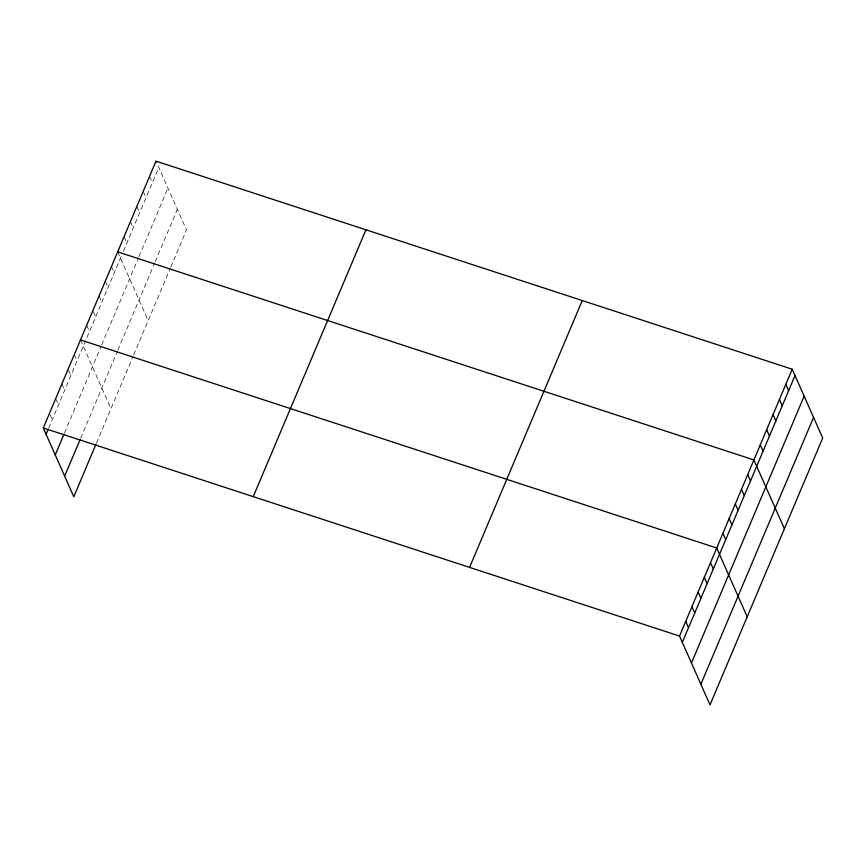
<?xml version="1.0" encoding="UTF-8"?>
<svg xmlns="http://www.w3.org/2000/svg" width="866" height="866" viewBox="0 0 866 866"><rect width="100%" height="100%" fill="white"/><g stroke="black" fill="none" stroke-linecap="round" stroke-linejoin="round"><path stroke-width="0.65" stroke-dasharray="4.33 3.25" d="M48.68 428.172L121.446 255.838M123.416 251.194L158.781 167.441M64.528 432.903L101.203 346.064M101.723 344.841L138.452 257.851M138.939 256.693L167.917 188.063M80.657 438.25L117.332 351.412M117.852 350.189L154.743 262.82M155.231 261.651L177.335 209.312M96.516 442.97L133.18 356.132M133.7 354.908L170.266 268.319M170.754 267.15L186.471 229.934L155.988 161.13M149.601 176.253L152.394 182.564M143.215 191.375L146.008 197.686M136.828 206.498L139.621 212.809M130.441 221.62L133.234 227.931M124.054 236.732L126.858 243.043M117.668 251.854L148.162 320.658M111.476 266.533L114.269 272.844M105.273 281.212L108.077 287.523M99.081 295.891L101.874 302.202M93.344 311.619L95.682 316.88M86.687 325.237L89.479 331.548M80.484 339.916L110.978 408.72M74.292 354.595L77.085 360.905M68.555 370.323L70.882 375.584M61.897 383.952L64.69 390.263M55.695 398.631L58.487 404.942M49.968 414.359L52.296 419.609"/><path stroke-width="1.3" d="M95.996 444.193L73.794 496.781L43.3 427.977L155.988 161.13L792.206 369.219L822.7 438.023L710.012 704.87L679.529 636.066L792.206 369.219M46.093 434.288L48.16 429.395M55.24 454.91L64.019 434.126M64.647 476.159L80.148 439.473M253.251 496.651L365.939 229.793M469.567 567.403L582.255 300.545M682.321 642.377L795.01 375.53M691.458 662.999L804.146 396.152M700.875 684.248L813.564 417.401M117.668 251.854L753.896 459.943L784.39 528.747M80.484 339.916L716.712 548.005L747.206 616.808M43.3 427.977L679.529 636.066M785.83 384.342L788.623 390.653M779.443 399.464L782.236 405.775M773.057 414.576L775.849 420.887M766.67 429.698L769.463 436.009M760.283 444.821L763.076 451.132M747.704 474.622L750.497 480.933M741.502 489.301L744.295 495.612M735.31 503.98L738.103 510.291M729.107 518.658L731.9 524.969M722.915 533.326L725.708 539.637M710.51 562.683L713.313 568.994M704.318 577.362L707.111 583.673M698.115 592.041L700.919 598.352M691.923 606.72L694.716 613.02M685.72 621.387L688.524 627.698"/></g></svg>
